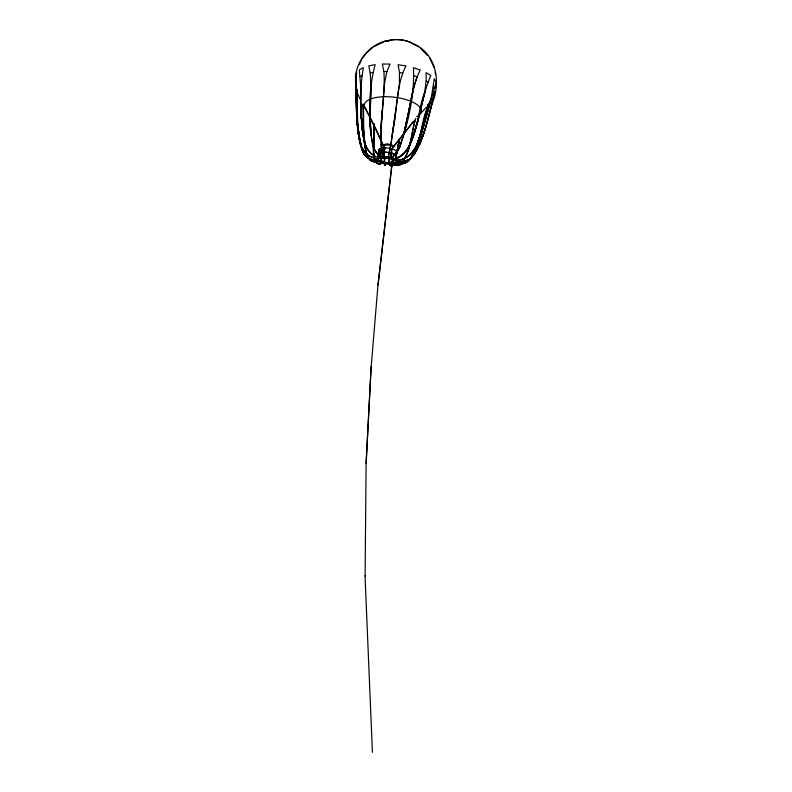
<?xml version="1.0" encoding="UTF-8"?>
<svg xmlns="http://www.w3.org/2000/svg" width="792" height="792" viewBox="0 0 792 792"><rect width="100%" height="100%" fill="white"/><g stroke="black" fill="none" stroke-linecap="round" stroke-linejoin="round"><path stroke-width="1.19" d="M365.112 576.002L366.102 463.389L371.102 366.686M381.209 144.223L381.081 127.373M393.307 128.304C397.544 107.583 396.228 85.15 405.95 65.934L398.109 64.697L399.505 72.567L399.406 84.011L390.951 144.906L388.278 156.905L390.733 144.946L395.535 112.157M431.937 104.158C441.352 82.606 436.58 53.341 413.038 43.55M383.932 71.567L382.338 64.043L390.04 64.053L386.932 71.547L383.942 71.577C385.625 98.287 377.923 125.413 382.496 151.985C388.644 166.726 378.823 145.589 381.219 144.233M380.952 140.402L381.031 133.818M373.982 123.819L373.715 148.569L373.834 123.77C375.695 135.551 369.082 154.658 378.111 163.954L380.111 163.984L382.19 162.855M370.191 73.003L368.785 65.865L375.161 64.657C368.141 90.466 368.518 118.671 372.725 145.015C371.676 148.005 387.872 167.528 374.151 149.035M371.042 84.001C371.369 105.504 367.28 128.165 374.161 149.044M366.151 463.478L371.181 366.785L377.992 284.912L392.436 159.737M381.249 127.403L384.585 82.853M381.091 127.373L382.071 111.147M399.94 147.035C397.069 153.529 384.061 166.865 397.812 150.777C408.118 124.819 414.731 95.684 413.444 67.716L420.235 69.983C409.959 90.902 409.87 115.028 403.118 137.145M378.833 157.638C372.022 156.014 366.983 150.163 364.944 143.609C359.746 118.81 359.033 92.595 363.389 67.647L359.311 69.884L360.786 87.407M431.185 98.287L434.273 78.784L436.154 81.962L424.027 124.928M378.081 155.341C379.031 151.213 385.704 152.242 388.981 152.579C394.347 152.282 397.841 158.41 396.05 155.608M381.378 158.321L381.229 160.697L378.061 160.855L378.2 158.42M378.447 157.935L381.477 158.826L378.23 158.093L379.259 149.144L379.823 148.827L378.794 157.776L379.526 148.965M378.279 158.103L379.309 149.163M379.744 148.807L378.23 158.093M380.259 152.896L382.051 152.44M381.437 148.193L380.398 157.143L381.655 148.094M381.328 158.311L381.229 160.697M379.705 148.837L384.962 147.728L383.932 156.677L384.962 158.014L383.397 156.677L384.348 147.728M383.417 156.697L384.437 147.728M389.397 158.39L390.842 158.242L384.665 157.826L384.061 162.202L382.546 163.221L384.397 162.291L385.041 156.697M384.605 157.727L384.397 162.291M386.209 158.172L383.308 157.351A6.306 2.425 6.6 0 0 390.882 158.291M388.981 152.579L393.327 153.767M389.456 158.301L388.961 162.786L390.149 164.122L388.674 162.786L389.199 158.311M389.535 158.568L390.585 157.44L391.614 148.49M389.515 158.598L391.05 157.568L392.089 148.629L391.594 148.51M378.041 285.011L392.505 160.172M395.535 159.944L392.377 160.103L395.713 160.152L396.574 150.995M375.22 156.351L371.864 154.064M392.297 134.66L393.129 128.245M396.564 156.529L395.693 158.321M424.67 92.337L426.185 80.883L426.106 72.636L430.818 75.577C420.849 98.465 419.493 124.195 408.929 146.896C405.94 152.529 400.792 157.776 394.317 158.974C418.315 150.619 416.572 111.712 424.69 92.337L418.166 119.543L413.612 134.917L418.196 119.622L424.849 92.436M434.808 91.139C429.789 112.89 425.235 135.491 414.018 155.044M426.848 109.197L427.611 104.791M394.594 163.004C420.611 169.914 419.75 122.067 427.007 109.138M399.604 138.669L396.406 154.935L399.604 138.679L396.505 154.014M399.455 138.669L396.495 154.004M413.543 87.348L404.643 130.947L413.78 87.427L417.008 76.705L414.295 75.844M384.585 82.853L386.942 71.547M415.255 119.701C410.692 134.402 411.206 153.024 400.099 164.746C390.743 166.082 395.515 164.3 392.109 163.756M397.426 165.29L400.188 164.637L402.197 162.924L400.089 164.726L394.693 165.162L400.198 164.647C411.474 152.539 411.018 133.541 415.711 118.463M355.628 75.517C357.845 58.083 371.963 42.55 389.644 40.313A15.573 5.989 6.6 0 1 413.325 44.015M402.92 137.115L408.187 115.117C404.336 128.076 403.722 142.748 395.455 153.995M426.868 109.207C422.284 125.819 419.463 143.401 410.652 158.469M418.879 139.679L424.057 124.859C419.592 138.749 413.563 160.677 395.802 160.43C423.859 159.113 422.651 115.979 431.204 98.297M424.037 124.938L431.264 98.406M419.592 144.391L424.819 130.106L431.967 104.168M407.86 151.005L411.592 137.58M428.551 103.752L420.344 134.59L415.681 148.371L420.473 134.561L415.681 148.371M413.602 134.917L418.166 119.543L413.483 134.818M355.816 92.426L355.974 80.824L356.875 119.77L358.608 135.145L361.558 147.055L366.003 153.737L369.805 156.46M415.76 148.272L420.463 134.551M384.754 165.142L384.08 163.043L384.516 165.439L385.526 163.627L384.763 165.409L384.288 163.033L384.773 165.399L385.526 163.627M384.754 165.181L385.268 163.706M434.689 93.119C428.086 114.791 425.571 139.174 411.672 157.727M418.849 139.57L424.067 124.859M399.693 147.025L401.009 143.401M419.562 144.382L424.809 130.106L416.968 149.678M419.602 144.283L424.819 130.106M435.303 88.001L436.501 85.071M411.484 140.877L407.019 150.203L404.029 153.519M403.781 160.786L405.841 156.014M359.449 64.32L361.449 60.004M393.733 163.726L392.842 165.36L391.446 165.865C389.446 166.3 387.941 161.885 390.169 165.449L392.852 165.37M388.862 164.003L389.981 165.577L391.288 165.944L392.674 165.439L393.584 163.786M410.632 158.321L413.335 153.41C411.325 158.38 407.613 163.261 401.89 163.875M416.938 149.668L411.553 157.628M361.944 58.925L366.26 53.262M413.533 121.325L393.178 147.213L413.602 121.334M391.436 157.638L395.436 154.004M420.582 113.563L426.284 107.405M366.993 52.539L372.735 47.5M400.524 156.202L403.831 153.44M411.157 153.995C407.009 157.826 401.574 160.746 395.782 160.41M395.149 162.875L392.129 161.974L395.327 162.697L396.525 150.995M392.664 165.419L389.971 165.558L389.08 163.914M403.989 161.509L408.167 159.964L411.523 157.628M408.246 160.083L411.642 157.727M408.494 160.875C404.514 164.122 398.98 164.914 394.574 162.984M400.752 156.272L397.564 158.153L394.307 158.964M360.221 76.675L361.756 75.775M373.586 46.787L383.764 41.877M403.504 158.865L407.553 156.707M381.902 162.914L379.823 164.013L376.774 163.053M379.625 149.53L383.853 148.47L383.932 147.787L382.833 156.737L378.665 157.816L382.833 156.727L382.972 156.073L380.566 156.44M379.685 149.559L381.497 148.876M378.744 157.123L380.625 156.47M408.227 160.073L400.029 162.291L395.822 161.657M408.147 159.954L400.059 162.32M378.705 155.232C384.843 158.994 376.784 154.598 376.388 152.529M401.831 163.746L405.573 162.726M372.666 72.517L370.21 73.013C371.933 93.565 368.557 114.236 370.983 134.769M389.763 40.6L384.744 41.56L388.228 40.897M384.556 41.283L388.09 40.61M375.933 162.261L379.249 161.707M400 162.281L404.078 161.618M383.318 154.816L384.615 156.578M382.803 156.697L383.932 156.677M377.893 160.657L381.12 160.558M380.101 163.994L376.537 163.023M377.893 160.321L373.695 160.212L377.913 160.311M400.019 162.301L395.792 161.647M399.505 72.567L402.583 73.032M369.676 156.351C385.536 161.825 372.408 158.598 365.983 153.737M366.587 157.064C386.753 165.875 364.845 158.153 363.805 154.074C355.331 134.957 357.251 112.85 355.846 92.426M370.102 159.063L373.893 160.261M413.909 44.283L418.641 46.857M365.488 149.896C365.874 155.836 369.597 162.221 376.18 162.281L370.478 160.34L368.181 157.836L365.666 149.945L363.558 130.343L363.092 104.158M370.25 160.301L373.022 161.697M378.408 163.954C370.201 157.44 375.873 143.6 373.616 134.769L373.715 148.569M370.319 159.152L366.765 157.133L364.003 154.153M426.165 80.883L428.066 82.021M420.512 48.411L427.68 55.608M371.923 154.183C361.063 144.629 363.092 128.185 361.152 115.285C362.152 125.958 362.182 137.145 366.439 147.173M372.418 752.311L365.033 575.913M366.092 153.816L361.657 147.084M433.382 87.001L434.184 88.249M374.072 149.104L376.339 152.638M384.427 156.549L381.595 148.351M429.69 58.311L434.184 67.429M362.389 151.203L364.023 154.153M368.201 157.836C361.647 140.936 364.241 121.968 363.221 104.267M367.973 157.786C361.538 140.867 364.27 121.938 363.241 104.257M357.41 93.04L360.36 99.644M360.608 145.52L357.697 125.136L357.014 89.357C356.935 109.969 356.162 131.304 362.419 151.193M359.954 141.095L356.816 119.78L358.608 135.145L361.677 147.084M359.895 141.016L361.588 147.045M374.517 158.598L375.091 160.954M381.427 148.381L382.328 152.064M360.726 145.589L357.697 125.136M435.145 72.092L435.63 74.428M363.577 137.244L361.162 115.276M374.141 153.638L374.735 158.568M356.816 119.78L358.627 135.175C356.182 114.444 354.955 93.387 356.628 72.547L355.469 75.487L355.558 81.982M357.717 125.106L359.429 139.946L357.707 125.116L356.677 98.317M370.488 128.393L370.062 112.246L371.082 134.709M363.538 130.304L364.686 144.609M361.281 115.285L362.518 131.116L361.271 115.285L360.934 87.338M356.212 86.971L356.657 98.327M355.905 78.715L356.024 82.259M373.626 134.759L373.883 148.569M379.091 151.975A9.316 3.584 6.6 0 1 388.278 148.074A9.316 3.584 6.6 0 1 396.188 153.985M396.297 157.45A9.177 3.524 6.6 0 1 395.574 158.261M378.338 154.41A9.177 3.524 6.6 0 1 387.773 152.43A9.177 3.524 6.6 0 1 396.416 156.539M383.793 146.461A4.94 1.901 6.6 0 1 389.139 144.461A4.94 1.901 6.6 0 1 392.357 147.797M365.973 109.207A28.68 11.019 6.6 0 1 396.109 97.436A28.68 11.019 6.6 0 1 416.79 116.493M387.783 40.946A15.375 5.91 6.6 0 1 413.167 43.936M383.971 146.56A4.574 1.752 6.6 0 1 389.139 145.065A4.574 1.752 6.6 0 1 392.575 147.906M383.467 146.47A5.306 2.039 6.6 0 1 388.694 144.243A5.306 2.039 6.6 0 1 393.198 147.619M369.547 116.147L364.518 106.96L375.24 127.542L383.566 146.075L369.547 116.147M380.823 162.41A9.316 3.584 6.6 0 0 395.931 161.796A9.316 3.584 6.6 0 0 383.694 156.559A9.316 3.584 6.6 0 0 380.823 162.41M382.813 161.697A6.227 2.396 6.6 0 0 392.911 161.281A6.227 2.396 6.6 0 0 384.734 157.776A6.227 2.396 6.6 0 0 382.813 161.697M382.774 161.618A6.306 2.425 6.6 0 0 393 161.202A6.306 2.425 6.6 0 0 384.714 157.657A6.306 2.425 6.6 0 0 382.774 161.618M380.922 162.291A9.177 3.524 6.6 0 0 395.812 161.677A9.177 3.524 6.6 0 0 383.754 156.519A9.177 3.524 6.6 0 0 380.922 162.291"/></g></svg>
